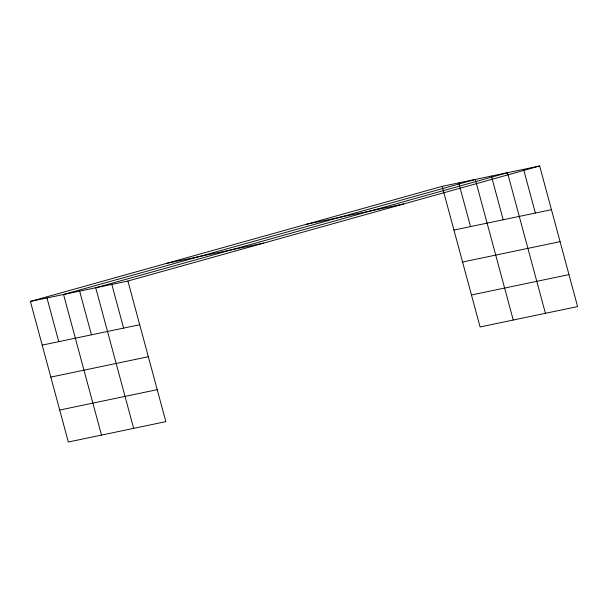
<?xml version="1.0" encoding="UTF-8"?>
<svg xmlns="http://www.w3.org/2000/svg" width="608" height="608" viewBox="0 0 608 608"><rect width="100%" height="100%" fill="white"/><g stroke="black" fill="none" stroke-linecap="round" stroke-linejoin="round"><path stroke-width="0.91" d="M30.4 301.416L127.908 281.04L165.847 421.64L68.339 442.016L30.4 301.416L442.153 186.36L539.661 165.984L577.6 306.584L480.092 326.96L442.153 186.36M127.908 281.04L539.661 165.984M306.28 224.329L403.78 203.954M166.28 263.446L263.788 243.071M453.948 230.06L551.456 209.684M42.195 345.116L139.696 324.74M462.574 262.04L560.082 241.657M50.821 377.097L148.329 356.721M471.466 294.986L568.974 274.603M59.706 410.043L157.214 389.667M523.572 169.343L535.367 213.043M545.422 313.31L507.482 172.71L95.73 287.766L133.669 428.366M491.393 176.069L503.188 219.769M513.243 320.028L475.312 179.428L63.551 294.485L101.49 435.092M458.728 182.894L470.524 226.594M111.819 284.4L123.606 328.1M79.64 291.126L91.436 334.826M46.976 297.95L58.771 341.65"/></g></svg>
